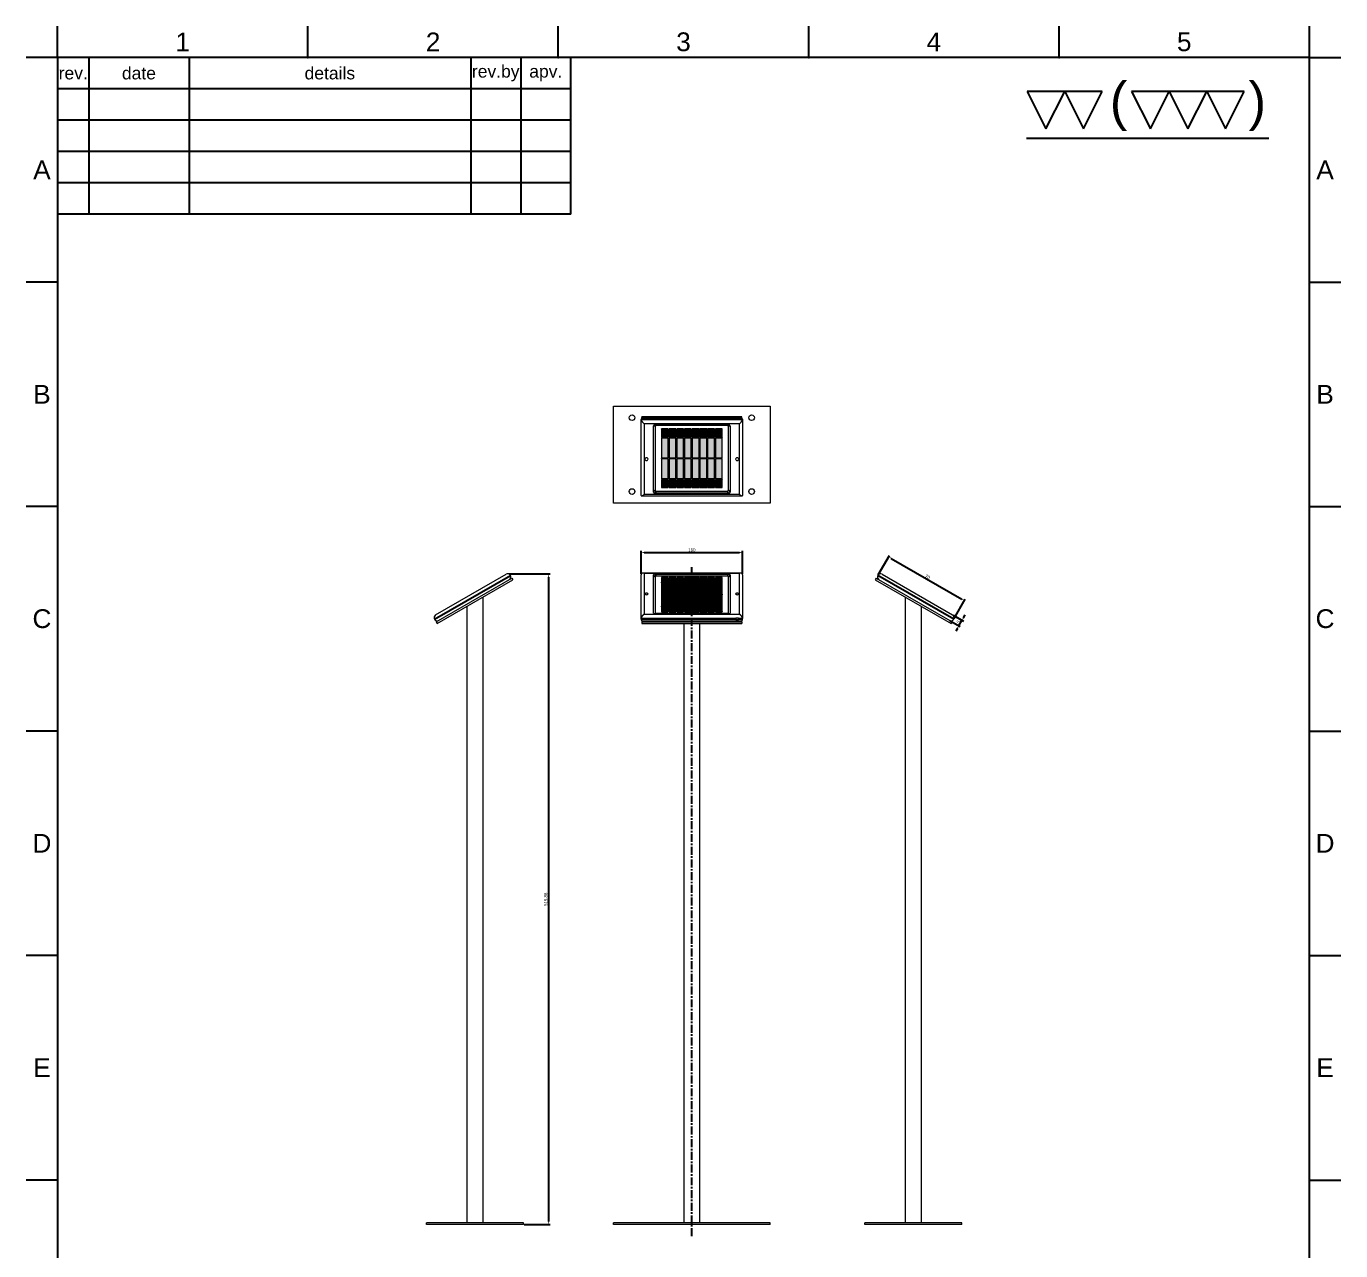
# Model space of a CAD drawing. Header units: millimetres. Extents: x -2 to 1048, y 382 to 1867.
# Drawn here: x -2 to 1048, y 889 to 1867 of the extents above; entities that cross this region are included whole.
import ezdxf

# ---------------------------------------------------------------- set-up
doc = ezdxf.new("R2010")
doc.units = ezdxf.units.MM
doc.header["$LTSCALE"] = 0.1
doc.linetypes.add('CENTERX2', pattern=[101.6, 63.5, -12.7, 12.7, -12.7])
for name, color, linetype in [('2', 2, 'Continuous'), ('5', 2, 'Continuous'), ('______', 7, 'Continuous'), ('FORM', 7, 'Continuous'), ('TEXT', 2, 'Continuous')]:
    doc.layers.add(name, color=color, linetype=linetype)
doc.styles.get("Standard").update_dxf_attribs({"font": 'arial_0.ttf'})
doc.dimstyles.new('ISO-25', dxfattribs={"dimtxt": 2.5, "dimasz": 2.5, "dimexe": 1.25, "dimexo": 0.625, "dimtad": 1, "dimtxsty": 'Standard', "dimcen": 2.5, "dimadec": 0, "dimazin": 0, "dimtfac": 1, "dimtmove": 0, "dimatfit": 3, "dimfxl": 1, "dimarcsym": 0})

# ---------------------------------------------------------------- blocks, each defined once
blk = doc.blocks.new('*D41')
at = {"layer": '5', "color": 0, "lineweight": -2, "transparency": 16777216}
for p, q in [((488.9, 1429.6), (488.9, 1448)), ((491.4, 1446.8), (567.4, 1446.8)), ((569.9, 1429.6), (569.9, 1448))]:
    blk.add_line(p, q, dxfattribs=at)
at = {"layer": '5', "color": 0, "transparency": 16777216}
for points in [[(491.4, 1447.2), (491.4, 1446.3), (488.9, 1446.8)], [(567.4, 1447.2), (567.4, 1446.3), (569.9, 1446.8)]]:
    blk.add_solid(points, dxfattribs=at)
at = {"layer": 'Defpoints', "color": 0, "transparency": 16777216}
for p in [(569.9, 1446.8), (488.9, 1429), (569.9, 1429)]:
    blk.add_point(p, dxfattribs=at)
at = {"layer": '5', "color": 0, "transparency": 16777216, "insert": (529.4, 1448.7), "char_height": 2.5, "attachment_point": 5}
blk.add_mtext('160', dxfattribs=at)
blk = doc.blocks.new('*D42')
at = {"layer": '5', "color": 0, "lineweight": -2, "transparency": 16777216}
for p, q in [((383.6, 1429.6), (416.3, 1429.6)), ((415, 1427.1), (415, 912.2)), ((395.5, 909.7), (416.3, 909.7))]:
    blk.add_line(p, q, dxfattribs=at)
at = {"layer": '5', "color": 0, "transparency": 16777216}
for points in [[(414.6, 1427.1), (415.4, 1427.1), (415, 1429.6)], [(414.6, 912.2), (415.4, 912.2), (415, 909.7)]]:
    blk.add_solid(points, dxfattribs=at)
at = {"layer": 'Defpoints', "color": 0, "transparency": 16777216}
for p in [(382.9, 1429.6), (394.9, 909.7), (415, 909.7)]:
    blk.add_point(p, dxfattribs=at)
at = {"layer": '5', "color": 0, "transparency": 16777216, "insert": (412.9, 1169.6), "char_height": 2.5, "attachment_point": 5, "rotation": 90}
blk.add_mtext('519,88', dxfattribs=at)
blk = doc.blocks.new('*D47')
at = {"layer": '5', "color": 0, "lineweight": -2, "transparency": 16777216}
for p, q in [((678.3, 1428.9), (687.2, 1444.4)), ((688.7, 1442), (745, 1409.5)), ((738.9, 1393.9), (747.8, 1409.4))]:
    blk.add_line(p, q, dxfattribs=at)
at = {"layer": '5', "color": 0, "transparency": 16777216}
for points in [[(689, 1442.4), (688.5, 1441.7), (686.6, 1443.3)], [(745.2, 1409.9), (744.8, 1409.2), (747.2, 1408.3)]]:
    blk.add_solid(points, dxfattribs=at)
at = {"layer": 'Defpoints', "color": 0, "transparency": 16777216}
for p in [(678, 1428.4), (747.2, 1408.3), (738.6, 1393.4)]:
    blk.add_point(p, dxfattribs=at)
at = {"layer": '5', "color": 0, "transparency": 16777216, "insert": (717.8, 1427.4), "char_height": 2.5, "attachment_point": 5, "rotation": 330}
blk.add_mtext('70', dxfattribs=at)
blk = doc.blocks.new('*D48')
at = {"layer": '5', "color": 0, "lineweight": -2, "transparency": 16777216}
for p, q in [((746.5, 1394.6), (747.7, 1396.8)), ((735.7, 1392.2), (743.8, 1387.5)), ((738.2, 1396.5), (746.3, 1391.8)), ((742.7, 1388.1), (745.2, 1392.4)), ((741.5, 1386), (740.2, 1383.8))]:
    blk.add_line(p, q, dxfattribs=at)
at = {"layer": '5', "color": 0, "transparency": 16777216}
for points in [[(741.1, 1386.2), (741.9, 1385.7), (742.7, 1388.1)], [(746.1, 1394.8), (746.9, 1394.4), (745.2, 1392.4)]]:
    blk.add_solid(points, dxfattribs=at)
at = {"layer": 'Defpoints', "color": 0, "transparency": 16777216}
for p in [(737.7, 1396.8), (735.2, 1392.5), (745.2, 1392.4)]:
    blk.add_point(p, dxfattribs=at)
at = {"layer": '5', "color": 0, "transparency": 16777216, "insert": (742.3, 1391.2), "char_height": 2.5, "attachment_point": 5, "rotation": 60}
blk.add_mtext('5', dxfattribs=at)

msp = doc.modelspace()

# ---------------------------------------------------------------- hatches: boundary and pattern name
for points in [[(510.55, 1545.364), (505.15, 1545.364), (505.15, 1539.086), (510.55, 1539.086)], [(516.7, 1545.364), (511.3, 1545.364), (511.3, 1539.086), (516.7, 1539.086)], [(522.85, 1545.364), (517.45, 1545.364), (517.45, 1539.086), (522.85, 1539.086)], [(529, 1545.364), (523.6, 1545.364), (523.6, 1539.086), (529, 1539.086)], [(535.15, 1545.364), (529.75, 1545.364), (529.75, 1539.086), (535.15, 1539.086)], [(541.3, 1545.364), (535.9, 1545.364), (535.9, 1539.086), (541.3, 1539.086)], [(547.45, 1545.364), (542.05, 1545.364), (542.05, 1539.086), (547.45, 1539.086)], [(553.6, 1545.364), (548.2, 1545.364), (548.2, 1539.086), (553.6, 1539.086)], [(510.55, 1538.22), (505.15, 1538.22), (505.15, 1522.285), (510.55, 1522.285)], [(516.7, 1538.22), (511.3, 1538.22), (511.3, 1522.285), (516.7, 1522.285)], [(522.85, 1538.22), (517.45, 1538.22), (517.45, 1522.285), (522.85, 1522.285)], [(529, 1538.22), (523.6, 1538.22), (523.6, 1522.285), (529, 1522.285)], [(535.15, 1538.22), (529.75, 1538.22), (529.75, 1522.285), (535.15, 1522.285)], [(541.3, 1538.22), (535.9, 1538.22), (535.9, 1522.285), (541.3, 1522.285)], [(547.45, 1538.22), (542.05, 1538.22), (542.05, 1522.285), (547.45, 1522.285)], [(553.6, 1538.22), (548.2, 1538.22), (548.2, 1522.285), (553.6, 1522.285)], [(510.55, 1521.635), (505.15, 1521.635), (505.15, 1505.7), (510.55, 1505.7)], [(516.7, 1521.635), (511.3, 1521.635), (511.3, 1505.7), (516.7, 1505.7)], [(522.85, 1521.635), (517.45, 1521.635), (517.45, 1505.7), (522.85, 1505.7)], [(529, 1521.635), (523.6, 1521.635), (523.6, 1505.7), (529, 1505.7)], [(535.15, 1521.635), (529.75, 1521.635), (529.75, 1505.7), (535.15, 1505.7)], [(541.3, 1521.635), (535.9, 1521.635), (535.9, 1505.7), (541.3, 1505.7)], [(547.45, 1521.635), (542.05, 1521.635), (542.05, 1505.7), (547.45, 1505.7)], [(553.6, 1521.635), (548.2, 1521.635), (548.2, 1505.7), (553.6, 1505.7)], [(510.55, 1504.834), (505.15, 1504.834), (505.15, 1498.556), (510.55, 1498.556)], [(516.7, 1504.834), (511.3, 1504.834), (511.3, 1498.556), (516.7, 1498.556)], [(522.85, 1504.834), (517.45, 1504.834), (517.45, 1498.556), (522.85, 1498.556)], [(529, 1504.834), (523.6, 1504.834), (523.6, 1498.556), (529, 1498.556)], [(535.15, 1504.834), (529.75, 1504.834), (529.75, 1498.556), (535.15, 1498.556)], [(541.3, 1504.834), (535.9, 1504.834), (535.9, 1498.556), (541.3, 1498.556)], [(547.45, 1504.834), (542.05, 1504.834), (542.05, 1498.556), (547.45, 1498.556)], [(553.6, 1504.834), (548.2, 1504.834), (548.2, 1498.556), (553.6, 1498.556)], [(510.55, 1426.622), (505.15, 1426.622), (505.15, 1422.997), (510.55, 1422.997)], [(510.55, 1422.497), (505.15, 1422.497), (505.15, 1413.297), (510.55, 1413.297)], [(516.7, 1426.622), (511.3, 1426.622), (511.3, 1422.997), (516.7, 1422.997)], [(516.7, 1422.497), (511.3, 1422.497), (511.3, 1413.297), (516.7, 1413.297)], [(522.85, 1426.622), (517.45, 1426.622), (517.45, 1422.997), (522.85, 1422.997)], [(522.85, 1422.497), (517.45, 1422.497), (517.45, 1413.297), (522.85, 1413.297)], [(529, 1426.622), (523.6, 1426.622), (523.6, 1422.997), (529, 1422.997)], [(529, 1422.497), (523.6, 1422.497), (523.6, 1413.297), (529, 1413.297)], [(535.15, 1426.622), (529.75, 1426.622), (529.75, 1422.997), (535.15, 1422.997)], [(535.15, 1422.497), (529.75, 1422.497), (529.75, 1413.297), (535.15, 1413.297)], [(541.3, 1426.622), (535.9, 1426.622), (535.9, 1422.997), (541.3, 1422.997)], [(541.3, 1422.497), (535.9, 1422.497), (535.9, 1413.297), (541.3, 1413.297)], [(547.45, 1426.622), (542.05, 1426.622), (542.05, 1422.997), (547.45, 1422.997)], [(547.45, 1422.497), (542.05, 1422.497), (542.05, 1413.297), (547.45, 1413.297)], [(553.6, 1426.622), (548.2, 1426.622), (548.2, 1422.997), (553.6, 1422.997)], [(553.6, 1422.497), (548.2, 1422.497), (548.2, 1413.297), (553.6, 1413.297)], [(510.55, 1412.922), (505.15, 1412.922), (505.15, 1403.722), (510.55, 1403.722)], [(516.7, 1412.922), (511.3, 1412.922), (511.3, 1403.722), (516.7, 1403.722)], [(522.85, 1412.922), (517.45, 1412.922), (517.45, 1403.722), (522.85, 1403.722)], [(529, 1412.922), (523.6, 1412.922), (523.6, 1403.722), (529, 1403.722)], [(535.15, 1412.922), (529.75, 1412.922), (529.75, 1403.722), (535.15, 1403.722)], [(541.3, 1412.922), (535.9, 1412.922), (535.9, 1403.722), (541.3, 1403.722)], [(547.45, 1412.922), (542.05, 1412.922), (542.05, 1403.722), (547.45, 1403.722)], [(553.6, 1412.922), (548.2, 1412.922), (548.2, 1403.722), (553.6, 1403.722)], [(510.55, 1403.222), (505.15, 1403.222), (505.15, 1399.597), (510.55, 1399.597)], [(516.7, 1403.222), (511.3, 1403.222), (511.3, 1399.597), (516.7, 1399.597)], [(522.85, 1403.222), (517.45, 1403.222), (517.45, 1399.597), (522.85, 1399.597)], [(529, 1403.222), (523.6, 1403.222), (523.6, 1399.597), (529, 1399.597)], [(535.15, 1403.222), (529.75, 1403.222), (529.75, 1399.597), (535.15, 1399.597)], [(541.3, 1403.222), (535.9, 1403.222), (535.9, 1399.597), (541.3, 1399.597)], [(547.45, 1403.222), (542.05, 1403.222), (542.05, 1399.597), (547.45, 1399.597)], [(553.6, 1403.222), (548.2, 1403.222), (548.2, 1399.597), (553.6, 1399.597)]]:
    msp.add_hatch(color=8).paths.add_polyline_path(points, flags=0)

# ---------------------------------------------------------------- linework, layer by layer
for p, q in [((323.842, 1393.394), (384.464, 1428.394)), ((738.605, 1393.394), (677.983, 1428.394))]:
    msp.add_line(p, q)
at = {"color": 1, "linetype": 'CENTERX2'}
msp.add_line((529.4, 900.432), (529.4, 1435.996), dxfattribs=at)
at = {"layer": '2', "color": 2}
for p, q in [((827.246, 1815.123), (797.246, 1815.123)), ((797.246, 1815.123), (812.246, 1785.123)), ((812.246, 1785.123), (827.246, 1815.123)), ((857.246, 1815.123), (827.246, 1815.123)), ((827.246, 1815.123), (842.246, 1785.123)), ((842.246, 1785.123), (857.246, 1815.123)), ((910.71, 1815.123), (880.71, 1815.123)), ((880.71, 1815.123), (895.71, 1785.123)), ((895.71, 1785.123), (910.71, 1815.123)), ((940.71, 1815.123), (910.71, 1815.123)), ((910.71, 1815.123), (925.71, 1785.123)), ((925.71, 1785.123), (940.71, 1815.123)), ((970.71, 1815.123), (940.71, 1815.123)), ((940.71, 1815.123), (955.71, 1785.123)), ((955.71, 1785.123), (970.71, 1815.123)), ((796.706, 1777.834), (990.388, 1777.834))]:
    msp.add_line(p, q, dxfattribs=at)
at = {"layer": '______', "lineweight": 15}
for p, q in [((466.9, 1563.672), (591.9, 1563.672)), ((466.9, 1486.172), (466.9, 1563.672)), ((569.4, 1555.233), (489.4, 1555.233)), ((489.4, 1554.483), (489.4, 1555.233)), ((569.4, 1554.483), (489.4, 1554.483)), ((489.4, 1554.483), (489.4, 1553.568)), ((569.4, 1554.483), (569.4, 1555.233)), ((569.4, 1553.568), (569.4, 1554.483)), ((591.9, 1563.672), (591.9, 1486.172)), ((488.9, 1553.233), (488.9, 1552.908)), ((569.9, 1553.233), (488.9, 1553.233)), ((488.9, 1492.286), (488.9, 1552.908)), ((488.9, 1552.908), (569.9, 1552.908)), ((569.565, 1553.568), (489.235, 1553.568)), ((491.4, 1549.493), (491.4, 1493.201)), ((567.4, 1549.493), (491.4, 1549.493)), ((498.9, 1494.789), (498.9, 1547.904)), ((500.15, 1547.447), (498.9, 1547.904)), ((499.784, 1548.67), (559.016, 1548.67)), ((499.784, 1548.67), (501.034, 1548.212)), ((500.15, 1547.447), (500.15, 1496.497)), ((557.766, 1548.212), (501.034, 1548.212)), ((510.55, 1545.614), (505.15, 1545.614)), ((505.15, 1545.364), (505.15, 1545.614)), ((505.15, 1545.364), (505.15, 1539.086)), ((510.55, 1545.364), (505.15, 1545.364)), ((510.55, 1545.364), (510.55, 1545.614)), ((510.55, 1539.086), (510.55, 1545.364)), ((516.7, 1545.614), (511.3, 1545.614)), ((511.3, 1545.364), (511.3, 1545.614)), ((516.7, 1545.364), (511.3, 1545.364)), ((511.3, 1545.364), (511.3, 1539.086)), ((516.7, 1545.364), (516.7, 1545.614)), ((516.7, 1539.086), (516.7, 1545.364)), ((522.85, 1545.614), (517.45, 1545.614)), ((517.45, 1545.364), (517.45, 1545.614)), ((517.45, 1545.364), (517.45, 1539.086)), ((522.85, 1545.364), (517.45, 1545.364)), ((522.85, 1545.364), (522.85, 1545.614)), ((522.85, 1539.086), (522.85, 1545.364)), ((529, 1545.614), (523.6, 1545.614)), ((523.6, 1545.364), (523.6, 1545.614)), ((529, 1545.364), (523.6, 1545.364)), ((523.6, 1545.364), (523.6, 1539.086)), ((529, 1545.364), (529, 1545.614)), ((529, 1539.086), (529, 1545.364)), ((535.15, 1545.614), (529.75, 1545.614)), ((529.75, 1545.364), (529.75, 1545.614)), ((535.15, 1545.364), (529.75, 1545.364)), ((529.75, 1545.364), (529.75, 1539.086)), ((535.15, 1545.364), (535.15, 1545.614)), ((535.15, 1539.086), (535.15, 1545.364)), ((541.3, 1545.614), (535.9, 1545.614)), ((535.9, 1545.364), (535.9, 1545.614)), ((541.3, 1545.364), (535.9, 1545.364)), ((535.9, 1545.364), (535.9, 1539.086)), ((541.3, 1545.364), (541.3, 1545.614)), ((541.3, 1539.086), (541.3, 1545.364)), ((547.45, 1545.614), (542.05, 1545.614)), ((542.05, 1545.364), (542.05, 1545.614)), ((547.45, 1545.364), (542.05, 1545.364)), ((542.05, 1545.364), (542.05, 1539.086)), ((547.45, 1545.364), (547.45, 1545.614)), ((547.45, 1539.086), (547.45, 1545.364)), ((553.6, 1545.614), (548.2, 1545.614)), ((548.2, 1545.364), (548.2, 1545.614)), ((553.6, 1545.364), (548.2, 1545.364)), ((548.2, 1545.364), (548.2, 1539.086)), ((553.6, 1545.364), (553.6, 1545.614)), ((553.6, 1539.086), (553.6, 1545.364)), ((557.766, 1548.212), (559.016, 1548.67)), ((559.9, 1547.904), (558.65, 1547.447)), ((558.65, 1496.497), (558.65, 1547.447)), ((559.9, 1547.904), (559.9, 1494.789)), ((567.4, 1493.201), (567.4, 1549.493)), ((569.9, 1553.233), (569.9, 1552.908)), ((569.9, 1552.908), (569.9, 1492.286)), ((510.55, 1539.086), (505.15, 1539.086)), ((510.55, 1538.47), (505.15, 1538.47)), ((505.15, 1538.47), (505.15, 1538.22)), ((505.15, 1538.22), (505.15, 1522.285)), ((505.15, 1538.22), (510.55, 1538.22)), ((510.55, 1538.47), (510.55, 1538.22)), ((510.55, 1522.285), (510.55, 1538.22)), ((516.7, 1539.086), (511.3, 1539.086)), ((516.7, 1538.47), (511.3, 1538.47)), ((511.3, 1538.22), (511.3, 1538.47)), ((511.3, 1538.22), (516.7, 1538.22)), ((511.3, 1538.22), (511.3, 1522.285)), ((516.7, 1538.47), (516.7, 1538.22)), ((516.7, 1522.285), (516.7, 1538.22)), ((522.85, 1539.086), (517.45, 1539.086)), ((522.85, 1538.47), (517.45, 1538.47)), ((517.45, 1538.22), (517.45, 1538.47)), ((517.45, 1538.22), (522.85, 1538.22)), ((517.45, 1538.22), (517.45, 1522.285)), ((522.85, 1538.47), (522.85, 1538.22)), ((522.85, 1522.285), (522.85, 1538.22)), ((529, 1539.086), (523.6, 1539.086)), ((529, 1538.47), (523.6, 1538.47)), ((523.6, 1538.22), (523.6, 1538.47)), ((523.6, 1538.22), (529, 1538.22)), ((523.6, 1538.22), (523.6, 1522.285)), ((529, 1538.47), (529, 1538.22)), ((529, 1522.285), (529, 1538.22)), ((535.15, 1539.086), (529.75, 1539.086)), ((535.15, 1538.47), (529.75, 1538.47)), ((529.75, 1538.22), (529.75, 1538.47)), ((529.75, 1538.22), (535.15, 1538.22)), ((529.75, 1538.22), (529.75, 1522.285)), ((535.15, 1538.47), (535.15, 1538.22)), ((535.15, 1522.285), (535.15, 1538.22)), ((541.3, 1539.086), (535.9, 1539.086)), ((541.3, 1538.47), (535.9, 1538.47)), ((535.9, 1538.22), (535.9, 1538.47)), ((535.9, 1538.22), (541.3, 1538.22)), ((535.9, 1538.22), (535.9, 1522.285)), ((541.3, 1538.47), (541.3, 1538.22)), ((541.3, 1522.285), (541.3, 1538.22)), ((547.45, 1539.086), (542.05, 1539.086)), ((547.45, 1538.47), (542.05, 1538.47)), ((542.05, 1538.22), (542.05, 1538.47)), ((542.05, 1538.22), (547.45, 1538.22)), ((542.05, 1538.22), (542.05, 1522.285)), ((547.45, 1538.47), (547.45, 1538.22)), ((547.45, 1522.285), (547.45, 1538.22)), ((553.6, 1539.086), (548.2, 1539.086)), ((553.6, 1538.47), (548.2, 1538.47)), ((548.2, 1538.22), (548.2, 1538.47)), ((548.2, 1538.22), (548.2, 1522.285)), ((548.2, 1538.22), (553.6, 1538.22)), ((553.6, 1538.47), (553.6, 1538.22)), ((553.6, 1522.285), (553.6, 1538.22)), ((505.15, 1522.285), (510.55, 1522.285)), ((510.55, 1521.885), (505.15, 1521.885)), ((505.15, 1521.635), (505.15, 1521.885)), ((505.15, 1521.635), (505.15, 1505.7)), ((510.55, 1521.635), (505.15, 1521.635)), ((510.55, 1521.635), (510.55, 1521.885)), ((510.55, 1505.7), (510.55, 1521.635)), ((511.3, 1522.285), (516.7, 1522.285)), ((516.7, 1521.885), (511.3, 1521.885)), ((511.3, 1521.635), (511.3, 1521.885)), ((516.7, 1521.635), (511.3, 1521.635)), ((511.3, 1521.635), (511.3, 1505.7)), ((516.7, 1521.635), (516.7, 1521.885)), ((516.7, 1505.7), (516.7, 1521.635)), ((517.45, 1522.285), (522.85, 1522.285)), ((522.85, 1521.885), (517.45, 1521.885)), ((517.45, 1521.635), (517.45, 1521.885)), ((517.45, 1521.635), (517.45, 1505.7)), ((522.85, 1521.635), (517.45, 1521.635)), ((522.85, 1521.635), (522.85, 1521.885)), ((522.85, 1505.7), (522.85, 1521.635)), ((523.6, 1522.285), (529, 1522.285)), ((529, 1521.885), (523.6, 1521.885)), ((523.6, 1521.635), (523.6, 1521.885)), ((529, 1521.635), (523.6, 1521.635)), ((523.6, 1521.635), (523.6, 1505.7)), ((529, 1521.635), (529, 1521.885)), ((529, 1505.7), (529, 1521.635)), ((529.75, 1522.285), (535.15, 1522.285)), ((535.15, 1521.885), (529.75, 1521.885)), ((529.75, 1521.635), (529.75, 1521.885)), ((529.75, 1521.635), (529.75, 1505.7)), ((535.15, 1521.635), (529.75, 1521.635)), ((535.15, 1521.635), (535.15, 1521.885)), ((535.15, 1505.7), (535.15, 1521.635)), ((535.9, 1522.285), (541.3, 1522.285)), ((541.3, 1521.885), (535.9, 1521.885)), ((535.9, 1521.635), (535.9, 1521.885)), ((541.3, 1521.635), (535.9, 1521.635)), ((535.9, 1521.635), (535.9, 1505.7)), ((541.3, 1521.635), (541.3, 1521.885)), ((541.3, 1505.7), (541.3, 1521.635)), ((542.05, 1522.285), (547.45, 1522.285)), ((547.45, 1521.885), (542.05, 1521.885)), ((542.05, 1521.635), (542.05, 1521.885)), ((547.45, 1521.635), (542.05, 1521.635)), ((542.05, 1521.635), (542.05, 1505.7)), ((547.45, 1521.635), (547.45, 1521.885)), ((547.45, 1505.7), (547.45, 1521.635)), ((548.2, 1522.285), (553.6, 1522.285)), ((553.6, 1521.885), (548.2, 1521.885)), ((548.2, 1521.635), (548.2, 1521.885)), ((553.6, 1521.635), (548.2, 1521.635)), ((548.2, 1521.635), (548.2, 1505.7)), ((553.6, 1521.635), (553.6, 1521.885)), ((553.6, 1505.7), (553.6, 1521.635)), ((510.55, 1505.7), (505.15, 1505.7)), ((510.55, 1505.084), (505.15, 1505.084)), ((505.15, 1505.084), (505.15, 1504.834)), ((505.15, 1504.834), (510.55, 1504.834)), ((505.15, 1504.834), (505.15, 1498.556)), ((510.55, 1505.084), (510.55, 1504.834)), ((510.55, 1498.556), (510.55, 1504.834)), ((516.7, 1505.7), (511.3, 1505.7)), ((516.7, 1505.084), (511.3, 1505.084)), ((511.3, 1504.834), (511.3, 1505.084)), ((511.3, 1504.834), (516.7, 1504.834)), ((511.3, 1504.834), (511.3, 1498.556)), ((516.7, 1505.084), (516.7, 1504.834)), ((516.7, 1498.556), (516.7, 1504.834)), ((522.85, 1505.7), (517.45, 1505.7)), ((522.85, 1505.084), (517.45, 1505.084)), ((517.45, 1504.834), (517.45, 1505.084)), ((517.45, 1504.834), (522.85, 1504.834)), ((517.45, 1504.834), (517.45, 1498.556)), ((522.85, 1505.084), (522.85, 1504.834)), ((522.85, 1498.556), (522.85, 1504.834)), ((529, 1505.7), (523.6, 1505.7)), ((529, 1505.084), (523.6, 1505.084)), ((523.6, 1504.834), (523.6, 1505.084)), ((523.6, 1504.834), (523.6, 1498.556)), ((523.6, 1504.834), (529, 1504.834)), ((529, 1505.084), (529, 1504.834)), ((529, 1498.556), (529, 1504.834)), ((535.15, 1505.7), (529.75, 1505.7)), ((535.15, 1505.084), (529.75, 1505.084)), ((529.75, 1504.834), (529.75, 1505.084)), ((529.75, 1504.834), (529.75, 1498.556)), ((529.75, 1504.834), (535.15, 1504.834)), ((535.15, 1505.084), (535.15, 1504.834)), ((535.15, 1498.556), (535.15, 1504.834)), ((541.3, 1505.7), (535.9, 1505.7)), ((541.3, 1505.084), (535.9, 1505.084)), ((535.9, 1504.834), (535.9, 1505.084)), ((535.9, 1504.834), (541.3, 1504.834)), ((535.9, 1504.834), (535.9, 1498.556)), ((541.3, 1505.084), (541.3, 1504.834)), ((541.3, 1498.556), (541.3, 1504.834)), ((547.45, 1505.7), (542.05, 1505.7)), ((547.45, 1505.084), (542.05, 1505.084)), ((542.05, 1504.834), (542.05, 1505.084)), ((542.05, 1504.834), (547.45, 1504.834)), ((542.05, 1504.834), (542.05, 1498.556)), ((547.45, 1505.084), (547.45, 1504.834)), ((547.45, 1498.556), (547.45, 1504.834)), ((553.6, 1505.7), (548.2, 1505.7)), ((553.6, 1505.084), (548.2, 1505.084)), ((548.2, 1504.834), (548.2, 1505.084)), ((548.2, 1504.834), (548.2, 1498.556)), ((548.2, 1504.834), (553.6, 1504.834)), ((553.6, 1505.084), (553.6, 1504.834)), ((553.6, 1498.556), (553.6, 1504.834)), ((489.235, 1491.951), (569.565, 1491.951)), ((491.4, 1493.201), (567.4, 1493.201)), ((498.9, 1494.789), (500.15, 1496.497)), ((501.034, 1495.731), (499.784, 1494.024)), ((559.016, 1494.024), (499.784, 1494.024)), ((501.034, 1495.731), (557.766, 1495.731)), ((505.15, 1498.556), (510.55, 1498.556)), ((511.3, 1498.556), (516.7, 1498.556)), ((517.45, 1498.556), (522.85, 1498.556)), ((523.6, 1498.556), (529, 1498.556)), ((529.75, 1498.556), (535.15, 1498.556)), ((535.9, 1498.556), (541.3, 1498.556)), ((542.05, 1498.556), (547.45, 1498.556)), ((548.2, 1498.556), (553.6, 1498.556)), ((559.016, 1494.024), (557.766, 1495.731)), ((558.65, 1496.497), (559.9, 1494.789)), ((591.9, 1486.172), (466.9, 1486.172)), ((324.757, 1396.809), (381.049, 1429.309)), ((488.9, 1393.957), (488.9, 1428.957)), ((568.65, 1430.207), (490.15, 1430.207)), ((491.4, 1429.872), (491.4, 1397.372)), ((567.4, 1429.872), (491.4, 1429.872)), ((498.9, 1398.289), (498.9, 1428.955)), ((500.15, 1427.247), (498.9, 1428.955)), ((499.784, 1429.397), (559.016, 1429.397)), ((499.784, 1429.397), (501.034, 1427.689)), ((557.766, 1427.689), (559.016, 1429.397)), ((559.9, 1428.955), (558.65, 1427.247)), ((559.9, 1428.955), (559.9, 1398.289)), ((567.4, 1397.372), (567.4, 1429.872)), ((569.9, 1428.957), (569.9, 1393.957)), ((681.398, 1429.309), (737.69, 1396.809)), ((325.092, 1391.229), (385.714, 1426.229)), ((325.842, 1389.93), (386.464, 1424.93)), ((385.714, 1426.229), (386.464, 1424.93)), ((500.15, 1427.247), (500.15, 1397.847)), ((557.766, 1427.689), (501.034, 1427.689)), ((510.55, 1426.622), (505.15, 1426.622)), ((505.15, 1426.622), (505.15, 1422.997)), ((510.55, 1422.997), (505.15, 1422.997)), ((505.15, 1422.564), (505.15, 1422.997)), ((505.15, 1422.564), (510.55, 1422.564)), ((505.15, 1422.497), (510.55, 1422.497)), ((505.15, 1422.497), (505.15, 1413.297)), ((510.55, 1422.997), (510.55, 1426.622)), ((510.55, 1422.997), (510.55, 1422.564)), ((510.55, 1413.297), (510.55, 1422.497)), ((511.3, 1426.622), (511.3, 1422.997)), ((516.7, 1426.622), (511.3, 1426.622)), ((511.3, 1422.564), (511.3, 1422.997)), ((516.7, 1422.997), (511.3, 1422.997)), ((511.3, 1422.564), (516.7, 1422.564)), ((511.3, 1422.497), (516.7, 1422.497)), ((511.3, 1422.497), (511.3, 1413.297)), ((516.7, 1422.997), (516.7, 1426.622)), ((516.7, 1422.997), (516.7, 1422.564)), ((516.7, 1413.297), (516.7, 1422.497)), ((517.45, 1426.622), (517.45, 1422.997)), ((522.85, 1426.622), (517.45, 1426.622)), ((517.45, 1422.564), (517.45, 1422.997)), ((522.85, 1422.997), (517.45, 1422.997)), ((517.45, 1422.564), (522.85, 1422.564)), ((517.45, 1422.497), (517.45, 1413.297)), ((517.45, 1422.497), (522.85, 1422.497)), ((522.85, 1422.997), (522.85, 1426.622)), ((522.85, 1422.997), (522.85, 1422.564)), ((522.85, 1413.297), (522.85, 1422.497)), ((523.6, 1426.622), (523.6, 1422.997)), ((529, 1426.622), (523.6, 1426.622)), ((529, 1422.997), (523.6, 1422.997)), ((523.6, 1422.564), (523.6, 1422.997)), ((523.6, 1422.564), (529, 1422.564)), ((523.6, 1422.497), (529, 1422.497)), ((523.6, 1422.497), (523.6, 1413.297)), ((529, 1422.997), (529, 1426.622)), ((529, 1422.997), (529, 1422.564)), ((529, 1413.297), (529, 1422.497)), ((535.15, 1426.622), (529.75, 1426.622)), ((529.75, 1426.622), (529.75, 1422.997)), ((529.75, 1422.564), (529.75, 1422.997)), ((535.15, 1422.997), (529.75, 1422.997)), ((529.75, 1422.564), (535.15, 1422.564)), ((529.75, 1422.497), (535.15, 1422.497)), ((529.75, 1422.497), (529.75, 1413.297)), ((535.15, 1422.997), (535.15, 1426.622)), ((535.15, 1422.997), (535.15, 1422.564)), ((535.15, 1413.297), (535.15, 1422.497)), ((535.9, 1426.622), (535.9, 1422.997)), ((541.3, 1426.622), (535.9, 1426.622)), ((541.3, 1422.997), (535.9, 1422.997)), ((535.9, 1422.564), (535.9, 1422.997)), ((535.9, 1422.564), (541.3, 1422.564)), ((535.9, 1422.497), (535.9, 1413.297)), ((535.9, 1422.497), (541.3, 1422.497)), ((541.3, 1422.997), (541.3, 1426.622)), ((541.3, 1422.997), (541.3, 1422.564)), ((541.3, 1413.297), (541.3, 1422.497)), ((542.05, 1426.622), (542.05, 1422.997)), ((547.45, 1426.622), (542.05, 1426.622)), ((547.45, 1422.997), (542.05, 1422.997)), ((542.05, 1422.564), (542.05, 1422.997)), ((542.05, 1422.564), (547.45, 1422.564)), ((542.05, 1422.497), (547.45, 1422.497)), ((542.05, 1422.497), (542.05, 1413.297)), ((547.45, 1422.997), (547.45, 1426.622)), ((547.45, 1422.997), (547.45, 1422.564)), ((547.45, 1413.297), (547.45, 1422.497)), ((548.2, 1426.622), (548.2, 1422.997)), ((553.6, 1426.622), (548.2, 1426.622)), ((553.6, 1422.997), (548.2, 1422.997)), ((548.2, 1422.564), (548.2, 1422.997)), ((548.2, 1422.564), (553.6, 1422.564)), ((548.2, 1422.497), (553.6, 1422.497)), ((548.2, 1422.497), (548.2, 1413.297)), ((553.6, 1422.997), (553.6, 1426.622)), ((553.6, 1422.564), (553.6, 1422.997)), ((553.6, 1413.297), (553.6, 1422.497)), ((558.65, 1397.847), (558.65, 1427.247)), ((676.733, 1426.229), (675.983, 1424.93)), ((675.983, 1424.93), (736.605, 1389.93)), ((676.733, 1426.229), (737.355, 1391.229)), ((362.653, 911.182), (362.653, 1411.182)), ((505.15, 1413.297), (510.55, 1413.297)), ((505.15, 1413.297), (505.15, 1412.922)), ((505.15, 1412.922), (505.15, 1403.722)), ((510.55, 1412.922), (505.15, 1412.922)), ((510.55, 1413.297), (510.55, 1412.922)), ((510.55, 1403.722), (510.55, 1412.922)), ((511.3, 1413.297), (511.3, 1412.922)), ((511.3, 1413.297), (516.7, 1413.297)), ((511.3, 1412.922), (511.3, 1403.722)), ((516.7, 1412.922), (511.3, 1412.922)), ((516.7, 1413.297), (516.7, 1412.922)), ((516.7, 1403.722), (516.7, 1412.922)), ((517.45, 1413.297), (522.85, 1413.297)), ((517.45, 1413.297), (517.45, 1412.922)), ((517.45, 1412.922), (517.45, 1403.722)), ((522.85, 1412.922), (517.45, 1412.922)), ((522.85, 1413.297), (522.85, 1412.922)), ((522.85, 1403.722), (522.85, 1412.922)), ((523.6, 1413.297), (529, 1413.297)), ((523.6, 1413.297), (523.6, 1412.922)), ((529, 1412.922), (523.6, 1412.922)), ((523.6, 1412.922), (523.6, 1403.722)), ((529, 1413.297), (529, 1412.922)), ((529, 1403.722), (529, 1412.922)), ((529.75, 1413.297), (529.75, 1412.922)), ((529.75, 1413.297), (535.15, 1413.297)), ((529.75, 1412.922), (529.75, 1403.722)), ((535.15, 1412.922), (529.75, 1412.922)), ((535.15, 1413.297), (535.15, 1412.922)), ((535.15, 1403.722), (535.15, 1412.922)), ((535.9, 1413.297), (535.9, 1412.922)), ((535.9, 1413.297), (541.3, 1413.297)), ((541.3, 1412.922), (535.9, 1412.922)), ((535.9, 1412.922), (535.9, 1403.722)), ((541.3, 1413.297), (541.3, 1412.922)), ((541.3, 1403.722), (541.3, 1412.922)), ((542.05, 1413.297), (547.45, 1413.297)), ((542.05, 1413.297), (542.05, 1412.922)), ((547.45, 1412.922), (542.05, 1412.922)), ((542.05, 1412.922), (542.05, 1403.722)), ((547.45, 1413.297), (547.45, 1412.922)), ((547.45, 1403.722), (547.45, 1412.922)), ((548.2, 1413.297), (553.6, 1413.297)), ((548.2, 1413.297), (548.2, 1412.922)), ((548.2, 1412.922), (548.2, 1403.722)), ((553.6, 1412.922), (548.2, 1412.922)), ((553.6, 1413.297), (553.6, 1412.922)), ((553.6, 1403.722), (553.6, 1412.922)), ((699.794, 1411.182), (699.794, 911.182)), ((349.653, 1403.677), (349.653, 911.182)), ((491.4, 1397.372), (567.4, 1397.372)), ((498.9, 1398.289), (500.108, 1397.847)), ((559.016, 1397.847), (499.784, 1397.847)), ((505.15, 1403.289), (505.15, 1403.722)), ((510.55, 1403.722), (505.15, 1403.722)), ((505.15, 1403.289), (510.55, 1403.289)), ((505.15, 1403.222), (505.15, 1399.597)), ((505.15, 1403.222), (510.55, 1403.222)), ((505.15, 1399.597), (510.55, 1399.597)), ((505.15, 1399.597), (505.15, 1399.164)), ((505.15, 1399.164), (510.55, 1399.164)), ((510.55, 1403.722), (510.55, 1403.289)), ((510.55, 1399.597), (510.55, 1403.222)), ((510.55, 1399.597), (510.55, 1399.164)), ((516.7, 1403.722), (511.3, 1403.722)), ((511.3, 1403.289), (511.3, 1403.722)), ((511.3, 1403.289), (516.7, 1403.289)), ((511.3, 1403.222), (516.7, 1403.222)), ((511.3, 1403.222), (511.3, 1399.597)), ((511.3, 1399.597), (511.3, 1399.164)), ((511.3, 1399.597), (516.7, 1399.597)), ((511.3, 1399.164), (516.7, 1399.164)), ((516.7, 1403.722), (516.7, 1403.289)), ((516.7, 1399.597), (516.7, 1403.222)), ((516.7, 1399.597), (516.7, 1399.164)), ((522.85, 1403.722), (517.45, 1403.722)), ((517.45, 1403.289), (517.45, 1403.722)), ((517.45, 1403.289), (522.85, 1403.289)), ((517.45, 1403.222), (517.45, 1399.597)), ((517.45, 1403.222), (522.85, 1403.222)), ((517.45, 1399.597), (522.85, 1399.597)), ((517.45, 1399.597), (517.45, 1399.164)), ((517.45, 1399.164), (522.85, 1399.164)), ((522.85, 1403.722), (522.85, 1403.289)), ((522.85, 1399.597), (522.85, 1403.222)), ((522.85, 1399.597), (522.85, 1399.164)), ((529, 1403.722), (523.6, 1403.722)), ((523.6, 1403.289), (523.6, 1403.722)), ((523.6, 1403.289), (529, 1403.289)), ((523.6, 1403.222), (529, 1403.222)), ((523.6, 1403.222), (523.6, 1399.597)), ((523.6, 1399.597), (529, 1399.597)), ((523.6, 1399.597), (523.6, 1399.164)), ((523.6, 1399.164), (529, 1399.164)), ((529, 1403.722), (529, 1403.289)), ((529, 1399.597), (529, 1403.222)), ((529, 1399.597), (529, 1399.164)), ((535.15, 1403.722), (529.75, 1403.722)), ((529.75, 1403.289), (529.75, 1403.722)), ((529.75, 1403.289), (535.15, 1403.289)), ((529.75, 1403.222), (535.15, 1403.222)), ((529.75, 1403.222), (529.75, 1399.597)), ((529.75, 1399.597), (535.15, 1399.597)), ((529.75, 1399.597), (529.75, 1399.164)), ((529.75, 1399.164), (535.15, 1399.164)), ((535.15, 1403.722), (535.15, 1403.289)), ((535.15, 1399.597), (535.15, 1403.222)), ((535.15, 1399.597), (535.15, 1399.164)), ((541.3, 1403.722), (535.9, 1403.722)), ((535.9, 1403.289), (535.9, 1403.722)), ((535.9, 1403.289), (541.3, 1403.289)), ((535.9, 1403.222), (535.9, 1399.597)), ((535.9, 1403.222), (541.3, 1403.222)), ((535.9, 1399.597), (541.3, 1399.597)), ((535.9, 1399.597), (535.9, 1399.164)), ((535.9, 1399.164), (541.3, 1399.164)), ((541.3, 1403.722), (541.3, 1403.289)), ((541.3, 1399.597), (541.3, 1403.222)), ((541.3, 1399.597), (541.3, 1399.164)), ((542.05, 1403.289), (542.05, 1403.722)), ((547.45, 1403.722), (542.05, 1403.722)), ((542.05, 1403.289), (547.45, 1403.289)), ((542.05, 1403.222), (542.05, 1399.597)), ((542.05, 1403.222), (547.45, 1403.222)), ((542.05, 1399.597), (547.45, 1399.597)), ((542.05, 1399.597), (542.05, 1399.164)), ((542.05, 1399.164), (547.45, 1399.164)), ((547.45, 1403.722), (547.45, 1403.289)), ((547.45, 1399.597), (547.45, 1403.222)), ((547.45, 1399.597), (547.45, 1399.164)), ((553.6, 1403.722), (548.2, 1403.722)), ((548.2, 1403.289), (548.2, 1403.722)), ((548.2, 1403.289), (553.6, 1403.289)), ((548.2, 1403.222), (548.2, 1399.597)), ((548.2, 1403.222), (553.6, 1403.222)), ((548.2, 1399.597), (553.6, 1399.597)), ((548.2, 1399.597), (548.2, 1399.164)), ((548.2, 1399.164), (553.6, 1399.164)), ((553.6, 1403.289), (553.6, 1403.722)), ((553.6, 1399.597), (553.6, 1403.222)), ((553.6, 1399.597), (553.6, 1399.164)), ((558.693, 1397.847), (559.9, 1398.289)), ((712.794, 911.182), (712.794, 1403.677)), ((325.092, 1391.229), (325.842, 1389.93)), ((564.65, 1393.957), (488.9, 1393.957)), ((488.9, 1393.394), (488.9, 1393.957)), ((488.9, 1393.394), (564.65, 1393.394)), ((489.4, 1392.345), (489.4, 1391.229)), ((489.4, 1391.229), (569.4, 1391.229)), ((489.4, 1391.229), (489.4, 1389.93)), ((489.4, 1389.93), (569.4, 1389.93)), ((490.15, 1392.144), (568.65, 1392.144)), ((522.9, 1389.93), (522.9, 911.182)), ((535.9, 911.182), (535.9, 1389.93)), ((566.65, 1394.111), (564.65, 1394.111)), ((564.65, 1394.111), (564.65, 1393.957)), ((564.65, 1393.957), (564.65, 1393.394)), ((564.65, 1393.394), (564.65, 1393.245)), ((564.65, 1393.245), (566.65, 1393.245)), ((566.65, 1393.957), (566.65, 1394.111)), ((569.9, 1393.957), (566.65, 1393.957)), ((566.65, 1393.394), (566.65, 1393.957)), ((566.65, 1393.394), (569.9, 1393.394)), ((566.65, 1393.245), (566.65, 1393.394)), ((569.4, 1391.229), (569.4, 1392.345)), ((569.4, 1391.229), (569.4, 1389.93)), ((569.9, 1393.394), (569.9, 1393.957)), ((737.355, 1391.229), (736.605, 1389.93)), ((317.403, 909.682), (317.403, 911.182)), ((394.903, 911.182), (317.403, 911.182)), ((394.903, 909.682), (317.403, 909.682)), ((394.903, 909.682), (394.903, 911.182)), ((466.9, 909.682), (466.9, 911.182)), ((591.9, 911.182), (466.9, 911.182)), ((591.9, 909.682), (466.9, 909.682)), ((591.9, 909.682), (591.9, 911.182)), ((745.044, 911.182), (667.544, 911.182)), ((667.544, 909.682), (667.544, 911.182)), ((745.044, 909.682), (667.544, 909.682)), ((745.044, 909.682), (745.044, 911.182))]:
    msp.add_line(p, q, dxfattribs=at)
for points in [[(494.4, 1521.347), (494.305, 1521.761), (494.034, 1522.112), (493.628, 1522.347), (493.15, 1522.429), (492.672, 1522.347), (492.266, 1522.112), (491.995, 1521.761), (491.9, 1521.347), (491.995, 1520.933), (492.266, 1520.581), (492.672, 1520.347), (493.15, 1520.264), (493.628, 1520.347), (494.034, 1520.581), (494.305, 1520.933), (494.4, 1521.347)], [(566.9, 1521.347), (566.805, 1521.761), (566.534, 1522.112), (566.128, 1522.347), (565.65, 1522.429), (565.172, 1522.347), (564.766, 1522.112), (564.495, 1521.761), (564.4, 1521.347), (564.495, 1520.933), (564.766, 1520.581), (565.172, 1520.347), (565.65, 1520.264), (566.128, 1520.347), (566.534, 1520.581), (566.805, 1520.933), (566.9, 1521.347)], [(494.4, 1413.622), (494.305, 1413.861), (494.034, 1414.064), (493.628, 1414.199), (493.15, 1414.247), (492.672, 1414.199), (492.266, 1414.064), (491.995, 1413.861), (491.9, 1413.622), (491.995, 1413.383), (492.266, 1413.18), (492.672, 1413.044), (493.15, 1412.997), (493.628, 1413.044), (494.034, 1413.18), (494.305, 1413.383), (494.4, 1413.622)], [(566.9, 1413.622), (566.805, 1413.861), (566.534, 1414.064), (566.128, 1414.199), (565.65, 1414.247), (565.172, 1414.199), (564.766, 1414.064), (564.495, 1413.861), (564.4, 1413.622), (564.495, 1413.383), (564.766, 1413.18), (565.172, 1413.044), (565.65, 1412.997), (566.128, 1413.044), (566.534, 1413.18), (566.805, 1413.383), (566.9, 1413.622)]]:
    msp.add_lwpolyline(points, dxfattribs=at)
for centre in [(481.65, 1554.422), (577.15, 1554.422), (481.65, 1495.422), (577.15, 1495.422)]:
    msp.add_circle(centre, 2.25, dxfattribs=at)
for centre, start, end in [((382.299, 1427.144), 30, 120), ((382.299, 1427.144), 300, 30), ((680.148, 1427.144), 150, 240), ((680.148, 1427.144), 60, 150), ((326.007, 1394.644), 120, 210), ((736.44, 1394.644), 330, 60), ((326.007, 1394.644), 210, 300), ((736.44, 1394.644), 240, 330)]:
    msp.add_arc(centre, 2.5, start, end, dxfattribs=at)
for points, weights, knots in [([(489.235, 1553.568), (489.07, 1553.568), (488.985, 1553.482), (488.9, 1553.397), (488.9, 1553.233)], [0.914835766825, 0.948287736084, 1, 0.948287736084, 0.914835766825], [6.005850671, 6.005850671, 6.005850671, 6.283185307, 6.283185307, 6.560519943, 6.560519943, 6.560519943]), ([(488.9, 1552.908), (488.9, 1551.949), (490.753, 1550.096), (491.071, 1549.778), (491.4, 1549.493)], [0.914835766825, 0.758819045103, 1, 0.948287736084, 0.914835766825], [0.27733464, 0.27733464, 0.27733464, 1.57079633, 1.57079633, 1.84813096, 1.84813096, 1.84813096]), ([(499.784, 1548.67), (499.273, 1548.67), (499.041, 1548.362), (498.9, 1548.175), (498.9, 1547.904)], [0.857780680916, 0.878434554849, 1, 0.922113742539, 0.885650561555], [2.48963302, 2.48963302, 2.48963302, 3.14159265, 3.14159265, 3.55929931, 3.55929931, 3.55929931]), ([(501.034, 1548.212), (500.523, 1548.212), (500.291, 1547.905), (500.15, 1547.717), (500.15, 1547.447)], [0.857780680916, 0.878434554849, 1, 0.922113742539, 0.885650561555], [2.48963302, 2.48963302, 2.48963302, 3.14159265, 3.14159265, 3.55929931, 3.55929931, 3.55929931]), ([(558.65, 1547.447), (558.65, 1547.717), (558.509, 1547.905), (558.278, 1548.212), (557.766, 1548.212)], [0.885650561555, 0.922113742539, 1, 0.878434554849, 0.857780680916], [5.86547865, 5.86547865, 5.86547865, 6.28318531, 6.28318531, 6.93514494, 6.93514494, 6.93514494]), ([(559.9, 1547.904), (559.9, 1548.175), (559.759, 1548.362), (559.528, 1548.67), (559.016, 1548.67)], [0.885650561555, 0.922113742539, 1, 0.878434554849, 0.857780680916], [5.86547865, 5.86547865, 5.86547865, 6.28318531, 6.28318531, 6.93514494, 6.93514494, 6.93514494]), ([(567.4, 1549.493), (567.729, 1549.778), (568.047, 1550.096), (569.9, 1551.949), (569.9, 1552.908)], [0.914835766825, 0.948287736084, 1, 0.758819045102, 0.914835766825], [4.43505434, 4.43505434, 4.43505434, 4.71238898, 4.71238898, 6.00585067, 6.00585067, 6.00585067]), ([(569.9, 1553.233), (569.9, 1553.397), (569.815, 1553.482), (569.73, 1553.568), (569.565, 1553.568)], [0.914835766825, 0.948287736084, 1, 0.948287736084, 0.914835766825], [6.005850671, 6.005850671, 6.005850671, 6.283185307, 6.283185307, 6.560519943, 6.560519943, 6.560519943]), ([(488.9, 1492.286), (488.9, 1492.121), (488.985, 1492.036), (489.482, 1491.54), (491.4, 1493.201)], [0.914835766825, 0.948287736084, 1, 0.758819045102, 0.914835766825], [2.86425802, 2.86425802, 2.86425802, 3.14159265, 3.14159265, 4.43505434, 4.43505434, 4.43505434]), ([(498.9, 1494.789), (498.9, 1494.519), (499.041, 1494.331), (499.273, 1494.024), (499.784, 1494.024)], [0.885650561555, 0.922113742539, 1, 0.878434554849, 0.857780680916], [2.723886, 2.723886, 2.723886, 3.14159265, 3.14159265, 3.79355228, 3.79355228, 3.79355228]), ([(500.15, 1496.497), (500.15, 1496.226), (500.291, 1496.039), (500.523, 1495.731), (501.034, 1495.731)], [0.885650561555, 0.922113742539, 1, 0.878434554849, 0.857780680916], [2.723886, 2.723886, 2.723886, 3.14159265, 3.14159265, 3.79355228, 3.79355228, 3.79355228]), ([(557.766, 1495.731), (558.278, 1495.731), (558.509, 1496.039), (558.65, 1496.226), (558.65, 1496.497)], [0.857780680916, 0.878434554849, 1, 0.922113742539, 0.885650561555], [5.63122568, 5.63122568, 5.63122568, 6.28318531, 6.28318531, 6.70089196, 6.70089196, 6.70089196]), ([(559.016, 1494.024), (559.528, 1494.024), (559.759, 1494.331), (559.9, 1494.519), (559.9, 1494.789)], [0.857780680916, 0.878434554849, 1, 0.922113742539, 0.885650561555], [5.63122568, 5.63122568, 5.63122568, 6.28318531, 6.28318531, 6.70089196, 6.70089196, 6.70089196]), ([(567.4, 1493.201), (569.318, 1491.54), (569.815, 1492.036), (569.9, 1492.121), (569.9, 1492.286)], [0.914835766825, 0.758819045102, 1, 0.948287736084, 0.914835766825], [1.84813096, 1.84813096, 1.84813096, 3.14159265, 3.14159265, 3.41892729, 3.41892729, 3.41892729]), ([(491.4, 1429.872), (489.957, 1430.593), (489.235, 1429.872), (488.9, 1429.537), (488.9, 1428.957)], [0.868347502413, 0.807007203691, 1, 0.900099577495, 0.868347502413], [2.1065657, 2.1065657, 2.1065657, 3.14159265, 3.14159265, 3.67736203, 3.67736203, 3.67736203]), ([(499.784, 1429.397), (499.02, 1429.397), (498.913, 1429.044), (498.9, 1429.001), (498.9, 1428.955)], [0.857780680916, 0.828672226337, 1, 0.975467817088, 0.955045172806], [2.22275596, 2.22275596, 2.22275596, 3.14159265, 3.14159265, 3.27315959, 3.27315959, 3.27315959]), ([(559.9, 1428.955), (559.9, 1429.001), (559.887, 1429.044), (559.78, 1429.397), (559.016, 1429.397)], [0.955045172806, 0.975467817089, 1, 0.828672226337, 0.857780680916], [6.15161837, 6.15161837, 6.15161837, 6.28318531, 6.28318531, 7.202022, 7.202022, 7.202022]), ([(569.9, 1428.957), (569.9, 1429.537), (569.565, 1429.872), (568.843, 1430.593), (567.4, 1429.872)], [0.868347502413, 0.900099577495, 1, 0.807007203691, 0.868347502413], [5.74741593, 5.74741593, 5.74741593, 6.28318531, 6.28318531, 7.31821226, 7.31821226, 7.31821226]), ([(501.034, 1427.689), (500.27, 1427.689), (500.163, 1427.337), (500.15, 1427.294), (500.15, 1427.247)], [0.857780680916, 0.828672226337, 1, 0.975467817088, 0.955045172806], [2.22275596, 2.22275596, 2.22275596, 3.14159265, 3.14159265, 3.27315959, 3.27315959, 3.27315959]), ([(558.65, 1427.247), (558.65, 1427.294), (558.637, 1427.337), (558.53, 1427.689), (557.766, 1427.689)], [0.955045172806, 0.975467817089, 1, 0.828672226337, 0.857780680916], [6.15161837, 6.15161837, 6.15161837, 6.28318531, 6.28318531, 7.202022, 7.202022, 7.202022]), ([(491.4, 1397.372), (490.73, 1397.037), (490.15, 1396.457), (488.9, 1395.207), (488.9, 1393.957)], [0.868347502413, 0.900099577495, 1, 0.807007203691, 0.868347502413], [1.03502695, 1.03502695, 1.03502695, 1.57079633, 1.57079633, 2.60582328, 2.60582328, 2.60582328]), ([(498.9, 1398.289), (498.9, 1398.242), (498.913, 1398.199), (499.02, 1397.847), (499.784, 1397.847)], [0.955045172806, 0.975467817088, 1, 0.828672226337, 0.857780680916], [3.01002572, 3.01002572, 3.01002572, 3.14159265, 3.14159265, 4.06042935, 4.06042935, 4.06042935]), ([(559.016, 1397.847), (559.78, 1397.847), (559.887, 1398.199), (559.9, 1398.242), (559.9, 1398.289)], [0.857780680916, 0.828672226337, 1, 0.975467817089, 0.955045172806], [5.36434861, 5.36434861, 5.36434861, 6.28318531, 6.28318531, 6.41475224, 6.41475224, 6.41475224]), ([(569.9, 1393.957), (569.9, 1395.207), (568.65, 1396.457), (568.07, 1397.037), (567.4, 1397.372)], [0.868347502413, 0.807007203691, 1, 0.900099577495, 0.868347502413], [0.53576937, 0.53576937, 0.53576937, 1.57079633, 1.57079633, 2.1065657, 2.1065657, 2.1065657]), ([(488.9, 1393.394), (488.9, 1392.814), (489.235, 1392.479), (489.57, 1392.144), (490.15, 1392.144)], [0.868347502413, 0.900099577495, 1, 0.900099577495, 0.868347502413], [2.60582328, 2.60582328, 2.60582328, 3.14159265, 3.14159265, 3.67736203, 3.67736203, 3.67736203]), ([(568.65, 1392.144), (569.23, 1392.144), (569.565, 1392.479), (569.9, 1392.814), (569.9, 1393.394)], [0.868347502413, 0.900099577495, 1, 0.900099577495, 0.868347502413], [5.74741593, 5.74741593, 5.74741593, 6.28318531, 6.28318531, 6.81895468, 6.81895468, 6.81895468])]:
    msp.add_rational_spline(points, weights, degree=2, knots=knots, dxfattribs=at)
at = {"layer": 'FORM'}
for p, q in [((22.753, 1842.173), (22.753, 1867.173)), ((222.753, 1842.173), (222.753, 1867.173)), ((422.753, 1842.173), (422.753, 1867.173)), ((622.753, 1842.173), (622.753, 1867.173)), ((822.753, 1842.173), (822.753, 1867.173)), ((1022.753, 1842.173), (1022.753, 1867.173)), ((22.753, 1842.173), (-2.247, 1842.173)), ((1022.753, 1842.173), (22.753, 1842.173)), ((22.753, 1842.173), (22.753, 407.173)), ((22.753, 1842.173), (22.753, 1717.173)), ((47.753, 1842.173), (47.753, 1717.173)), ((127.753, 1842.173), (127.753, 1717.173)), ((352.753, 1842.173), (352.753, 1717.173)), ((392.753, 1842.173), (392.753, 1717.173)), ((432.753, 1717.173), (432.753, 1842.173)), ((1022.753, 407.173), (1022.753, 1842.173)), ((1022.753, 1842.173), (1047.753, 1842.173)), ((432.753, 1817.173), (22.753, 1817.173)), ((432.753, 1792.173), (22.753, 1792.173)), ((432.753, 1767.173), (22.753, 1767.173)), ((432.753, 1742.173), (22.753, 1742.173)), ((432.753, 1717.173), (22.753, 1717.173)), ((22.753, 1662.798), (-2.247, 1662.798)), ((1022.753, 1662.798), (1047.753, 1662.798)), ((22.753, 1483.423), (-2.247, 1483.423)), ((1022.753, 1483.423), (1047.753, 1483.423)), ((22.753, 1304.048), (-2.247, 1304.048)), ((1022.753, 1304.048), (1047.753, 1304.048)), ((22.753, 1124.673), (-2.247, 1124.673)), ((1022.753, 1124.673), (1047.753, 1124.673)), ((22.753, 945.298), (-2.247, 945.298)), ((1022.753, 945.298), (1047.753, 945.298))]:
    msp.add_line(p, q, dxfattribs=at)
for p in [(222.753, 1842.173), (422.753, 1842.173), (622.753, 1842.173), (822.753, 1842.173), (22.753, 1662.798), (22.753, 1483.423), (22.753, 1304.048), (22.753, 1124.673), (22.753, 945.298)]:
    msp.add_point(p, dxfattribs=at)

# ---------------------------------------------------------------- texts
at = {"layer": '2', "color": 2, "char_height": 30, "attachment_point": 5}
for s, insert in [('(', (870.285, 1803.033)), (')', (981.134, 1803.033))]:
    msp.add_mtext(s, dxfattribs=dict(at, insert=insert))
at = {"layer": 'FORM', "char_height": 15, "attachment_point": 5}
for s, width, insert in [('1', 40, (122.753, 1854.673)), ('2', 40, (322.753, 1854.673)), ('3', 40, (522.753, 1854.673)), ('4', 40, (722.753, 1854.673)), ('5', 40, (922.753, 1854.673)), ('A', 5, (10.253, 1752.485)), ('A', 5, (1035.253, 1752.485)), ('B', 5, (10.253, 1573.11)), ('B', 5, (1035.253, 1573.11)), ('C', 5, (10.253, 1393.735)), ('C', 5, (1035.253, 1393.735)), ('D', 5, (10.253, 1214.36)), ('D', 5, (1035.253, 1214.36)), ('E', 5, (10.253, 1034.985)), ('E', 5, (1035.253, 1034.985))]:
    msp.add_mtext_dynamic_manual_height_columns(s, width=width, gutter_width=12.5, heights=[0], dxfattribs=dict(at, insert=insert))
at = {"layer": 'TEXT', "char_height": 10, "attachment_point": 5}
for s, width, insert in [('rev.', 5, (35.253, 1829.673)), ('date', 16, (87.753, 1829.673)), ('details', 45, (240.253, 1829.673)), ('rev.by', 8, (372.753, 1829.673)), ('apv.', 8, (412.753, 1829.673))]:
    msp.add_mtext_dynamic_manual_height_columns(s, width=width, gutter_width=12.5, heights=[0], dxfattribs=dict(at, insert=insert))

# ---------------------------------------------------------------- dimensions: what is measured, and where the dimension line sits
at = {"layer": '5'}
dim = msp.add_linear_dim(base=(569.9, 1446.765), p1=(488.9, 1428.957), p2=(569.9, 1428.957), text='160', dimstyle='ISO-25', override={"dimtmove": 1}, dxfattribs=at)
dim.commit()
dim.dimension.update_dxf_attribs({"geometry": '*D41', "text_midpoint": (529.4, 1448.666)})
for base, p1, p2, angle, picture, middle in [((747.199, 1408.279), (677.983, 1428.394), (738.605, 1393.394), 330, '*D47', (717.838, 1427.425)), ((415.002, 909.682), (382.946, 1429.559), (394.903, 909.682), 90, '*D42', (412.874, 1169.62)), ((745.242, 1392.448), (735.19, 1392.479), (737.69, 1396.809), 60, '*D48', (742.35, 1391.231))]:
    dim = msp.add_linear_dim(base=base, p1=p1, p2=p2, angle=angle, dimstyle='ISO-25', override={"dimtmove": 1}, dxfattribs=at)
    dim.commit()
    dim.dimension.update_dxf_attribs({"geometry": picture, "text_midpoint": middle})

doc.saveas('drawing.dxf')
